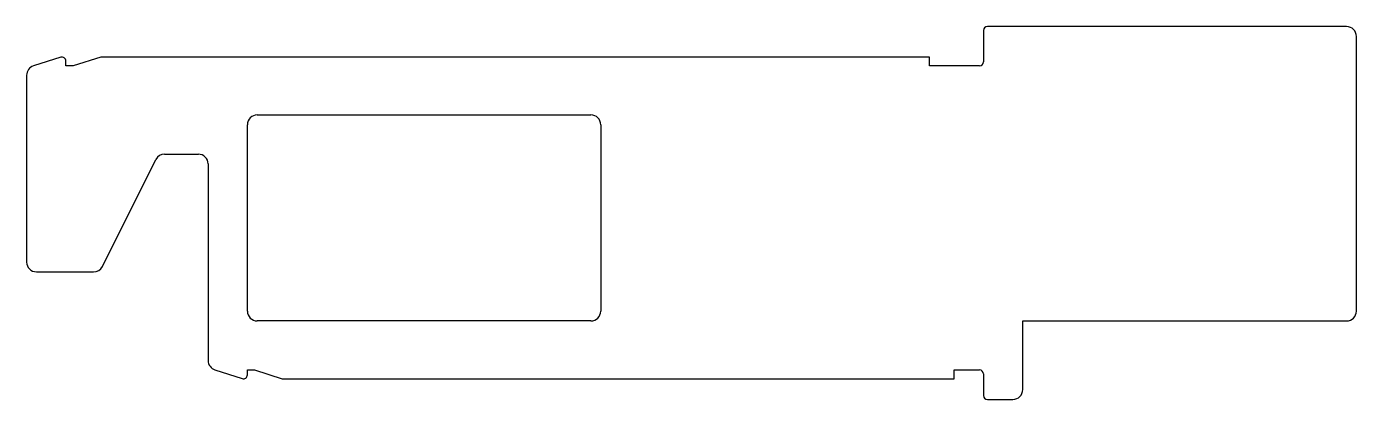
# Model space of a CAD drawing. Extents: x 2222.5 to 2290.3, y 1240.5 to 1259.5.
import ezdxf

# ---------------------------------------------------------------- set-up
doc = ezdxf.new("R2010")
doc.units = 0
doc.layers.get('0').update_dxf_attribs({"linetype": 'CONTINUOUS'})

msp = doc.modelspace()

# ---------------------------------------------------------------- linework, layer by layer
for p, q in [((2289.785, 1259.524), (2271.485, 1259.524)), ((2271.285, 1259.324), (2271.285, 1257.724)), ((2290.285, 1245.024), (2290.285, 1259.024)), ((2224.274, 1257.962), (2222.883, 1257.519)), ((2224.535, 1257.524), (2224.535, 1257.772)), ((2224.9, 1257.524), (2224.535, 1257.524)), ((2226.312, 1257.974), (2224.9, 1257.524)), ((2268.535, 1257.974), (2226.312, 1257.974)), ((2268.535, 1257.524), (2268.535, 1257.974)), ((2271.085, 1257.524), (2268.535, 1257.524)), ((2222.535, 1257.043), (2222.535, 1247.524)), ((2234.285, 1255.024), (2251.285, 1255.024)), ((2233.785, 1245.024), (2233.785, 1254.524)), ((2251.785, 1254.524), (2251.785, 1245.024)), ((2226.394, 1247.301), (2229.117, 1252.748)), ((2229.565, 1253.024), (2231.285, 1253.024)), ((2231.785, 1252.524), (2231.785, 1242.506)), ((2223.035, 1247.024), (2225.947, 1247.024)), ((2251.285, 1244.524), (2234.285, 1244.524)), ((2273.285, 1241.024), (2273.285, 1244.524)), ((2273.285, 1244.524), (2289.785, 1244.524)), ((2232.133, 1242.03), (2233.524, 1241.586)), ((2233.785, 1241.777), (2233.785, 1242.024)), ((2233.785, 1242.024), (2234.15, 1242.024)), ((2234.15, 1242.024), (2235.562, 1241.574)), ((2269.785, 1241.574), (2269.785, 1242.024)), ((2269.785, 1242.024), (2271.085, 1242.024)), ((2235.562, 1241.574), (2269.785, 1241.574)), ((2271.285, 1241.824), (2271.285, 1240.724)), ((2271.485, 1240.524), (2272.785, 1240.524))]:
    msp.add_line(p, q)
for centre, radius, start, end in [((2271.485, 1259.324), 0.2, 90.00201, 179.99799), ((2289.785, 1259.024), 0.5, 0.00206, 89.99794), ((2223.035, 1257.043), 0.5, 107.67684, 179.99998), ((2224.335, 1257.772), 0.2, 0.00001, 107.67666), ((2271.085, 1257.724), 0.2, 270.02376, 359.97624), ((2234.285, 1254.524), 0.5, 90.02373, 179.97627), ((2251.285, 1254.524), 0.5, 0.02372, 89.97627), ((2229.565, 1252.524), 0.5, 90.00445, 153.43053), ((2231.285, 1252.524), 0.5, 0.02371, 89.97629), ((2223.035, 1247.525), 0.5, 180.02371, 269.97629), ((2225.947, 1247.524), 0.5, 270.00445, 333.43053), ((2234.285, 1245.025), 0.5, 180.02372, 269.97627), ((2251.285, 1245.025), 0.5, 270.02372, 359.97627), ((2289.785, 1245.024), 0.5, 270.00206, 359.99794), ((2232.285, 1242.506), 0.5, 180.00002, 252.32316), ((2271.085, 1241.824), 0.2, 0.02376, 89.97624), ((2233.585, 1241.777), 0.2, 252.32334, 359.99999), ((2271.485, 1240.724), 0.2, 180.00201, 269.99799), ((2272.785, 1241.024), 0.5, 270.00206, 359.99794)]:
    msp.add_arc(centre, radius, start, end)

doc.saveas('drawing.dxf')
